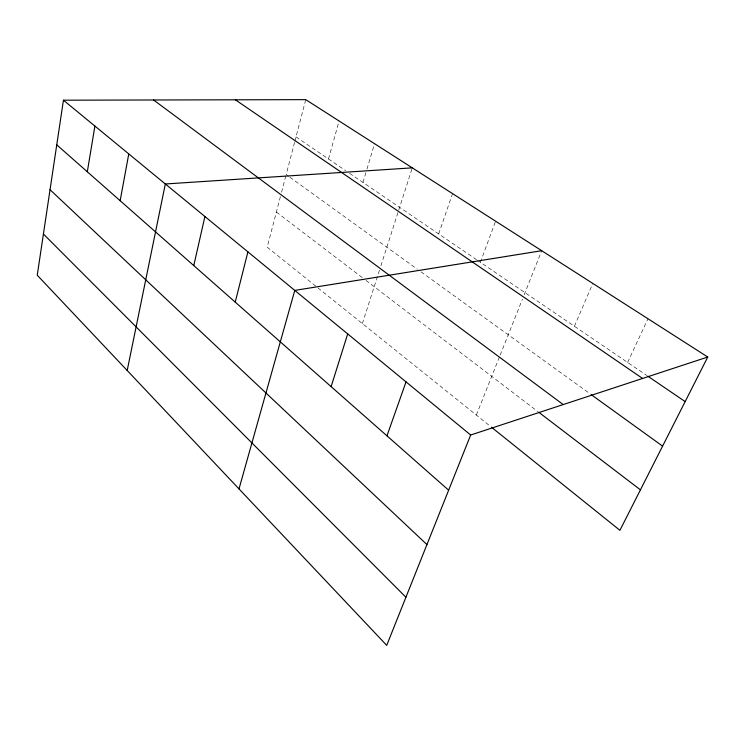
<?xml version="1.0" encoding="UTF-8"?>
<svg xmlns="http://www.w3.org/2000/svg" width="745" height="745" viewBox="0 0 745 745"><rect width="100%" height="100%" fill="white"/><g stroke="black" fill="none" stroke-linecap="round" stroke-linejoin="round"><path stroke-width="0.56" stroke-dasharray="3.73 2.79" d="M280.409 196.633L267.204 247.163L317.044 287.179M281.563 192.219L285.884 175.69M294.573 142.435L286.173 174.591L288.958 176.602M294.862 141.326L305.757 99.644M328.498 158.983L339.105 120.997M362.964 182.423L366.605 170.251M366.94 169.143L374.549 143.692M362.377 323.563L379.466 270.239M380.872 265.853L412.283 167.849M438.684 233.93L452.541 193.625M480.385 262.296L495.583 221.181M476.334 415.049L499.774 356.11M500.193 355.048L522.441 299.136M524.154 294.815L541.708 250.711M574.395 326.245L592.815 283.435M627.625 362.452L647.992 318.758M296.026 136.894L345.727 170.707M349.563 173.306L476.595 259.716M477.545 260.368L646.8 375.499M289.889 177.273L417.33 269.206M421.027 271.869L590.44 394.077M276.376 212.055L362.377 277.68M366.019 280.455L537.732 411.482M317.947 287.905L490.573 426.475"/><path stroke-width="1.12" d="M63.437 100.193L37.25 275.222L386.72 645.356L470.663 435.015L707.75 357.023L305.757 99.644L63.437 100.193L470.663 435.015M87.314 171.769L94.904 126.063M120.15 200.712L128.773 153.917M127.19 370.488L165.334 183.978L412.283 167.849M193.775 265.592L204.912 216.516M235.224 302.125L247.908 251.866M239.005 488.906L294.778 290.401L541.708 250.711M331.115 386.627L347.701 333.909M386.962 435.834L406.034 381.878M707.75 357.023L619.924 530.319L491.458 427.192M647.759 376.151L685.158 401.592M235.373 99.802L642.6 378.451M591.372 394.757L662.594 446.125M153.6 99.988L563.201 404.572M538.654 412.181L640.43 489.847M56.76 144.847L448.639 490.191M50.045 189.714L426.941 544.576M43.415 234.005L405.923 597.239"/></g></svg>
